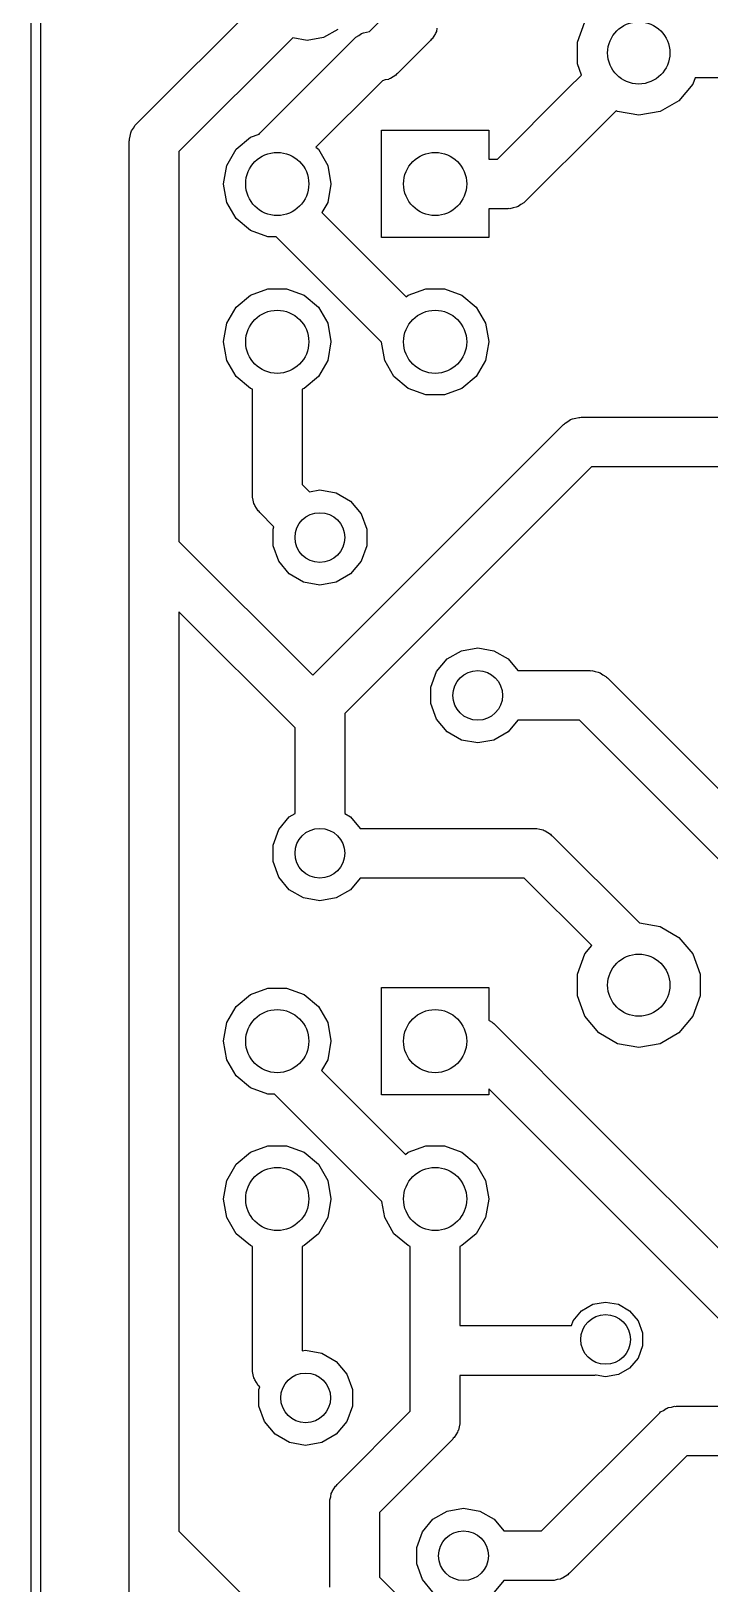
# Model space of a CAD drawing. Extents: x 39.6 to 114.5, y -93.8 to -28.4.
# Drawn here: x 39.63 to 50.55, y -67.87 to -42.88 of the extents above; entities that cross this region are included whole.
import ezdxf

# ---------------------------------------------------------------- set-up
doc = ezdxf.new("R2010")
doc.units = 0
doc.header["$MEASUREMENT"] = 0
doc.layers.add('BLACK', color=7, linetype='CONTINUOUS')

msp = doc.modelspace()

# ---------------------------------------------------------------- linework, layer by layer
at = {"layer": 'Black'}
for p, q in [((39.6252, -93.726), (39.6252, -28.4734)), ((39.7752, -28.523), (39.7752, -93.651)), ((41.3224, -44.3704), (43.3157, -42.377)), ((45.0682, -42.8851), (45.3708, -42.5825)), ((44.5607, -42.8516), (44.3306, -42.9844)), ((44.842, -42.9887), (44.8533, -42.9752)), ((44.8533, -42.9752), (44.8985, -42.9491)), ((44.8985, -42.9491), (44.9414, -42.9191)), ((44.9414, -42.9191), (44.9584, -42.9145)), ((44.9584, -42.9145), (44.9736, -42.9057)), ((44.9736, -42.9057), (45.0251, -42.8966)), ((45.0251, -42.8966), (45.0682, -42.8851)), ((46.1033, -42.9601), (46.0772, -43.0053)), ((46.1333, -42.9172), (46.1033, -42.9601)), ((46.1379, -42.9002), (46.1333, -42.9172)), ((46.1467, -42.885), (46.1379, -42.9002)), ((46.1558, -42.8335), (46.1467, -42.885)), ((48.4149, -43.0566), (48.5341, -42.7291)), ((43.8349, -42.9892), (42.0052, -44.8189)), ((43.3036, -44.5228), (44.8276, -42.9988)), ((44.069, -43.0305), (43.8349, -42.9892)), ((44.3306, -42.9844), (44.069, -43.0305)), ((44.8276, -42.9988), (44.842, -42.9887)), ((46.0536, -43.031), (45.5202, -43.5644)), ((46.0637, -43.0166), (46.0536, -43.031)), ((46.0772, -43.0053), (46.0637, -43.0166)), ((48.4149, -43.405), (48.4149, -43.0566)), ((48.4812, -43.587), (48.4149, -43.405)), ((45.2796, -43.6781), (44.2094, -44.7483)), ((45.3227, -43.6666), (45.2796, -43.6781)), ((45.3742, -43.6575), (45.3227, -43.6666)), ((45.3894, -43.6487), (45.3742, -43.6575)), ((45.4064, -43.6441), (45.3894, -43.6487)), ((45.4493, -43.6141), (45.4064, -43.6441)), ((45.4945, -43.588), (45.4493, -43.6141)), ((45.5058, -43.5745), (45.4945, -43.588)), ((45.5202, -43.5644), (45.5058, -43.5745)), ((48.2693, -43.7989), (48.4812, -43.587)), ((50.3089, -43.6308), (50.2719, -43.7325)), ((57.023, -43.6308), (50.3089, -43.6308)), ((47.1291, -44.939), (48.2693, -43.7989)), ((50.2719, -43.7325), (50.0479, -43.9994)), ((49.0383, -44.1612), (48.8349, -44.3645)), ((49.0598, -44.1736), (49.0383, -44.1612)), ((49.403, -44.2341), (49.0598, -44.1736)), ((49.7462, -44.1736), (49.403, -44.2341)), ((50.0479, -43.9994), (49.7462, -44.1736)), ((41.2427, -44.4842), (41.2727, -44.4413)), ((41.2727, -44.4413), (41.2988, -44.3961)), ((41.2988, -44.3961), (41.3123, -44.3848)), ((41.3123, -44.3848), (41.3224, -44.3704)), ((45.2628, -46.2026), (45.2628, -44.4754)), ((45.2628, -44.4754), (46.99, -44.4754)), ((46.99, -44.4754), (46.99, -44.939)), ((48.8349, -44.3645), (47.5776, -45.6218)), ((41.2052, -44.6532), (41.2083, -44.6359)), ((41.2052, -51.2572), (41.2052, -44.6532)), ((41.2067, -44.6183), (41.2202, -44.5679)), ((41.2083, -44.6359), (41.2067, -44.6183)), ((41.2202, -44.5679), (41.2293, -44.5164)), ((41.2293, -44.5164), (41.2381, -44.5012)), ((41.2381, -44.5012), (41.2427, -44.4842)), ((42.9248, -44.7806), (43.1546, -44.5878)), ((43.1546, -44.5878), (43.2933, -44.5373)), ((43.2933, -44.5373), (43.2935, -44.5372)), ((43.2935, -44.5372), (43.3036, -44.5228)), ((42.0052, -44.8189), (42.0052, -51.0915)), ((42.7749, -45.0403), (42.9248, -44.7806)), ((44.2094, -44.7483), (44.248, -44.7806)), ((44.248, -44.7806), (44.3979, -45.0403)), ((46.99, -44.939), (47.1291, -44.939)), ((42.7228, -45.3357), (42.7749, -45.0403)), ((44.3979, -45.0403), (44.45, -45.3357)), ((42.7228, -45.3423), (42.7228, -45.3357)), ((42.7749, -45.6377), (42.7228, -45.3423)), ((44.45, -45.3423), (44.3979, -45.6377)), ((44.45, -45.3357), (44.45, -45.3423)), ((42.9248, -45.8974), (42.7749, -45.6377)), ((44.3979, -45.6377), (44.3057, -45.7974)), ((47.3801, -45.724), (47.3297, -45.7375)), ((47.4316, -45.7149), (47.3801, -45.724)), ((47.4468, -45.7061), (47.4316, -45.7149)), ((47.4638, -45.7015), (47.4468, -45.7061)), ((47.5067, -45.6715), (47.4638, -45.7015)), ((47.5519, -45.6454), (47.5067, -45.6715)), ((47.5632, -45.6319), (47.5519, -45.6454)), ((47.5776, -45.6218), (47.5632, -45.6319)), ((43.1546, -46.0902), (42.9248, -45.8974)), ((44.3057, -45.7974), (45.6628, -47.1545)), ((47.2948, -45.739), (46.99, -45.739)), ((46.99, -45.739), (46.99, -46.2026)), ((47.3121, -45.7359), (47.2948, -45.739)), ((47.3297, -45.7375), (47.3121, -45.7359)), ((43.4364, -46.1928), (43.1546, -46.0902)), ((43.5697, -46.1928), (43.4364, -46.1928)), ((45.2636, -47.8867), (43.5697, -46.1928)), ((46.99, -46.2026), (45.2628, -46.2026)), ((42.9248, -47.3206), (43.1546, -47.1278)), ((43.1546, -47.1278), (43.4364, -47.0252)), ((43.4364, -47.0252), (43.7364, -47.0252)), ((43.7364, -47.0252), (44.0182, -47.1278)), ((44.0182, -47.1278), (44.248, -47.3206)), ((45.6628, -47.1545), (45.6946, -47.1278)), ((45.6946, -47.1278), (45.9764, -47.0252)), ((45.9764, -47.0252), (46.2764, -47.0252)), ((46.2764, -47.0252), (46.5582, -47.1278)), ((46.5582, -47.1278), (46.788, -47.3206)), ((42.7749, -47.5803), (42.9248, -47.3206)), ((44.248, -47.3206), (44.3979, -47.5803)), ((46.788, -47.3206), (46.9379, -47.5803)), ((42.7228, -47.8757), (42.7749, -47.5803)), ((44.3979, -47.5803), (44.45, -47.8757)), ((46.9379, -47.5803), (46.99, -47.8757)), ((42.7228, -47.8823), (42.7228, -47.8757)), ((42.7749, -48.1777), (42.7228, -47.8823)), ((44.45, -47.8823), (44.3979, -48.1777)), ((44.45, -47.8757), (44.45, -47.8823)), ((45.3149, -48.1777), (45.2636, -47.8867)), ((46.99, -47.8823), (46.9379, -48.1777)), ((46.99, -47.8757), (46.99, -47.8823)), ((42.9248, -48.4374), (42.7749, -48.1777)), ((44.3979, -48.1777), (44.248, -48.4374)), ((45.4648, -48.4374), (45.3149, -48.1777)), ((46.9379, -48.1777), (46.788, -48.4374)), ((43.1546, -48.6302), (42.9248, -48.4374)), ((44.248, -48.4374), (44.0182, -48.6302)), ((45.6946, -48.6302), (45.4648, -48.4374)), ((46.788, -48.4374), (46.5582, -48.6302)), ((43.1864, -48.6418), (43.1546, -48.6302)), ((43.1864, -50.3428), (43.1864, -48.6418)), ((44.0182, -48.6302), (43.9864, -48.6418)), ((43.9864, -48.6418), (43.9864, -50.1771)), ((45.9764, -48.7328), (45.6946, -48.6302)), ((46.5582, -48.6302), (46.2764, -48.7328)), ((46.2764, -48.7328), (45.9764, -48.7328)), ((44.1579, -53.2442), (48.1918, -49.2104)), ((48.1918, -49.2104), (48.2062, -49.2003)), ((48.2062, -49.2003), (48.2175, -49.1868)), ((48.2175, -49.1868), (48.2627, -49.1607)), ((48.2627, -49.1607), (48.3056, -49.1307)), ((48.3056, -49.1307), (48.3226, -49.1261)), ((48.3226, -49.1261), (48.3378, -49.1173)), ((48.3378, -49.1173), (48.3893, -49.1082)), ((48.3893, -49.1082), (48.4397, -49.0947)), ((48.4397, -49.0947), (48.4573, -49.0963)), ((48.4573, -49.0963), (48.4746, -49.0932)), ((48.4746, -49.0932), (51.9769, -49.0932)), ((48.6403, -49.8932), (44.6722, -53.8613)), ((51.9769, -49.8932), (48.6403, -49.8932)), ((43.9864, -50.1771), (44.1028, -50.2936)), ((43.1895, -50.3601), (43.1864, -50.3428)), ((43.1879, -50.3777), (43.1895, -50.3601)), ((43.2014, -50.4281), (43.1879, -50.3777)), ((43.2105, -50.4796), (43.2014, -50.4281)), ((44.1028, -50.2936), (44.2722, -50.2637)), ((44.2722, -50.2637), (44.5338, -50.3098)), ((44.5338, -50.3098), (44.7639, -50.4426)), ((44.7639, -50.4426), (44.9346, -50.6461)), ((43.2193, -50.4948), (43.2105, -50.4796)), ((43.2239, -50.5118), (43.2193, -50.4948)), ((43.2539, -50.5547), (43.2239, -50.5118)), ((43.28, -50.5999), (43.2539, -50.5547)), ((43.2935, -50.6112), (43.28, -50.5999)), ((43.3036, -50.6256), (43.2935, -50.6112)), ((43.5335, -50.8556), (43.3036, -50.6256)), ((44.9346, -50.6461), (45.0255, -50.8958)), ((43.5189, -50.8958), (43.5335, -50.8556)), ((43.5189, -51.1614), (43.5189, -50.8958)), ((45.0255, -50.8958), (45.0255, -51.1614)), ((42.0052, -51.0915), (44.1579, -53.2442)), ((43.6098, -51.4111), (43.5189, -51.1614)), ((45.0255, -51.1614), (44.9346, -51.4111)), ((41.2052, -67.183), (41.2052, -51.2572)), ((43.7805, -51.6146), (43.6098, -51.4111)), ((44.9346, -51.4111), (44.7639, -51.6146)), ((44.0106, -51.7474), (43.7805, -51.6146)), ((44.7639, -51.6146), (44.5338, -51.7474)), ((44.2722, -51.7935), (44.0106, -51.7474)), ((44.5338, -51.7474), (44.2722, -51.7935)), ((43.8722, -54.0899), (42.0052, -52.2229)), ((42.0052, -52.2229), (42.0052, -67.0173)), ((46.3205, -52.9826), (46.5506, -52.8498)), ((46.5506, -52.8498), (46.8122, -52.8037)), ((46.8122, -52.8037), (47.0738, -52.8498)), ((47.0738, -52.8498), (47.3039, -52.9826)), ((46.0589, -53.4358), (46.1498, -53.1861)), ((46.1498, -53.1861), (46.3205, -52.9826)), ((47.3039, -52.9826), (47.4599, -53.1686)), ((47.4599, -53.1686), (48.6156, -53.1686)), ((48.6156, -53.1686), (48.6329, -53.1717)), ((48.6329, -53.1717), (48.6505, -53.1701)), ((48.6505, -53.1701), (48.7009, -53.1836)), ((48.7009, -53.1836), (48.7524, -53.1927)), ((48.7524, -53.1927), (48.7676, -53.2015)), ((48.7676, -53.2015), (48.7846, -53.2061)), ((48.7846, -53.2061), (48.8275, -53.2361)), ((46.0589, -53.7014), (46.0589, -53.4358)), ((48.8275, -53.2361), (48.8727, -53.2622)), ((48.8727, -53.2622), (48.884, -53.2757)), ((48.884, -53.2757), (48.8984, -53.2858)), ((48.8984, -53.2858), (51.8702, -56.2576)), ((46.1498, -53.9511), (46.0589, -53.7014)), ((44.6722, -53.8613), (44.6722, -53.9242)), ((44.6722, -53.9242), (44.6722, -55.4697)), ((46.3205, -54.1546), (46.1498, -53.9511)), ((47.4599, -53.9686), (47.3039, -54.1546)), ((48.4499, -53.9686), (47.4599, -53.9686)), ((51.1874, -56.7061), (48.4499, -53.9686)), ((43.8722, -55.4697), (43.8722, -54.0899)), ((46.5506, -54.2874), (46.3205, -54.1546)), ((47.3039, -54.1546), (47.0738, -54.2874)), ((46.8122, -54.3335), (46.5506, -54.2874)), ((47.0738, -54.2874), (46.8122, -54.3335)), ((43.7805, -55.5226), (43.8722, -55.4697)), ((44.6722, -55.4697), (44.7639, -55.5226)), ((43.6098, -55.7261), (43.7805, -55.5226)), ((44.7639, -55.5226), (44.9199, -55.7086)), ((44.9199, -55.7086), (47.7266, -55.7086)), ((47.7266, -55.7086), (47.7439, -55.7117)), ((47.7439, -55.7117), (47.7615, -55.7101)), ((47.7615, -55.7101), (47.8119, -55.7236)), ((43.5189, -55.9758), (43.6098, -55.7261)), ((47.8119, -55.7236), (47.8634, -55.7327)), ((47.8634, -55.7327), (47.8786, -55.7415)), ((47.8786, -55.7415), (47.8956, -55.7461)), ((47.8956, -55.7461), (47.9385, -55.7761)), ((47.9385, -55.7761), (47.9837, -55.8022)), ((47.9837, -55.8022), (47.995, -55.8157)), ((47.995, -55.8157), (48.0094, -55.8258)), ((48.0094, -55.8258), (49.4129, -57.2292)), ((43.5189, -56.2414), (43.5189, -55.9758)), ((43.6098, -56.4911), (43.5189, -56.2414)), ((43.7805, -56.6946), (43.6098, -56.4911)), ((44.0106, -56.8274), (43.7805, -56.6946)), ((44.7639, -56.6946), (44.5338, -56.8274)), ((44.9199, -56.5086), (44.7639, -56.6946)), ((47.5609, -56.5086), (44.9199, -56.5086)), ((48.647, -57.5946), (47.5609, -56.5086)), ((44.2722, -56.8735), (44.0106, -56.8274)), ((44.5338, -56.8274), (44.2722, -56.8735)), ((49.4129, -57.2292), (49.7462, -57.288)), ((49.7462, -57.288), (50.0479, -57.4622)), ((50.0479, -57.4622), (50.2719, -57.7291)), ((48.5341, -57.7291), (48.647, -57.5946)), ((48.4149, -58.0566), (48.5341, -57.7291)), ((50.2719, -57.7291), (50.3911, -58.0566)), ((48.4149, -58.405), (48.4149, -58.0566)), ((50.3911, -58.0566), (50.3911, -58.405)), ((42.9248, -58.5728), (43.1546, -58.38)), ((43.1546, -58.38), (43.4364, -58.2774)), ((43.4364, -58.2774), (43.7364, -58.2774)), ((43.7364, -58.2774), (44.0182, -58.38)), ((44.0182, -58.38), (44.248, -58.5728)), ((45.2628, -59.9948), (45.2628, -58.2676)), ((45.2628, -58.2676), (46.99, -58.2676)), ((46.99, -58.2676), (46.99, -58.7926)), ((48.5341, -58.7325), (48.4149, -58.405)), ((50.3911, -58.405), (50.2719, -58.7325)), ((42.7749, -58.8325), (42.9248, -58.5728)), ((44.248, -58.5728), (44.3979, -58.8325)), ((42.7228, -59.1279), (42.7749, -58.8325)), ((44.3979, -58.8325), (44.45, -59.1279)), ((46.99, -58.7926), (46.9987, -58.7987)), ((46.9987, -58.7987), (47.0439, -58.8248)), ((47.0439, -58.8248), (47.0552, -58.8383)), ((47.0552, -58.8383), (47.0696, -58.8484)), ((47.0696, -58.8484), (48.6444, -60.4232)), ((48.7581, -58.9994), (48.5341, -58.7325)), ((50.2719, -58.7325), (50.0479, -58.9994)), ((42.7228, -59.1345), (42.7228, -59.1279)), ((42.7749, -59.4299), (42.7228, -59.1345)), ((44.45, -59.1345), (44.3979, -59.4299)), ((44.45, -59.1279), (44.45, -59.1345)), ((49.0598, -59.1736), (48.7581, -58.9994)), ((49.403, -59.2341), (49.0598, -59.1736)), ((49.7462, -59.1736), (49.403, -59.2341)), ((50.0479, -58.9994), (49.7462, -59.1736)), ((42.9248, -59.6896), (42.7749, -59.4299)), ((44.3979, -59.4299), (44.2964, -59.6057)), ((43.1546, -59.8824), (42.9248, -59.6896)), ((44.2964, -59.6057), (45.649, -60.9583)), ((43.4364, -59.985), (43.1546, -59.8824)), ((48.0788, -60.9888), (46.99, -59.9001)), ((46.99, -59.9001), (46.99, -59.9948)), ((43.5443, -59.985), (43.4364, -59.985)), ((45.269, -61.7097), (43.5443, -59.985)), ((46.99, -59.9948), (45.2628, -59.9948)), ((48.6444, -60.4232), (48.6444, -60.4232)), ((48.6444, -60.4232), (51.3467, -63.1254)), ((42.9248, -61.1128), (43.1546, -60.92)), ((43.1546, -60.92), (43.4364, -60.8174)), ((43.4364, -60.8174), (43.7364, -60.8174)), ((43.7364, -60.8174), (44.0182, -60.92)), ((44.0182, -60.92), (44.248, -61.1128)), ((45.649, -60.9583), (45.6946, -60.92)), ((45.6946, -60.92), (45.9764, -60.8174)), ((45.9764, -60.8174), (46.2764, -60.8174)), ((46.2764, -60.8174), (46.5582, -60.92)), ((46.5582, -60.92), (46.788, -61.1128)), ((42.7749, -61.3725), (42.9248, -61.1128)), ((44.248, -61.1128), (44.3979, -61.3725)), ((46.788, -61.1128), (46.9379, -61.3725)), ((50.8982, -63.8082), (48.0788, -60.9888)), ((48.0788, -60.9888), (48.0788, -60.9888)), ((42.7228, -61.6679), (42.7749, -61.3725)), ((44.3979, -61.3725), (44.45, -61.6679)), ((46.9379, -61.3725), (46.99, -61.6679)), ((42.7228, -61.6745), (42.7228, -61.6679)), ((42.7749, -61.9699), (42.7228, -61.6745)), ((44.45, -61.6745), (44.3979, -61.9699)), ((44.45, -61.6679), (44.45, -61.6745)), ((45.3149, -61.9699), (45.269, -61.7097)), ((46.99, -61.6745), (46.9379, -61.9699)), ((46.99, -61.6679), (46.99, -61.6745)), ((42.9248, -62.2296), (42.7749, -61.9699)), ((44.3979, -61.9699), (44.248, -62.2296)), ((45.4648, -62.2296), (45.3149, -61.9699)), ((46.9379, -61.9699), (46.788, -62.2296)), ((43.1546, -62.4224), (42.9248, -62.2296)), ((43.1864, -62.434), (43.1546, -62.4224)), ((43.1864, -64.4144), (43.1864, -62.434)), ((44.0182, -62.4224), (43.9864, -62.434)), ((43.9864, -62.434), (43.9864, -64.1168)), ((44.248, -62.2296), (44.0182, -62.4224)), ((45.6946, -62.4224), (45.4648, -62.2296)), ((45.7264, -62.434), (45.6946, -62.4224)), ((45.7264, -64.1096), (45.7264, -62.434)), ((46.5582, -62.4224), (46.5264, -62.434)), ((46.5264, -62.434), (46.5264, -63.7096)), ((46.788, -62.2296), (46.5582, -62.4224)), ((48.4825, -63.4704), (48.6636, -63.3658)), ((48.6636, -63.3658), (48.8696, -63.3295)), ((48.8696, -63.3295), (49.0756, -63.3658)), ((49.0756, -63.3658), (49.2567, -63.4704)), ((46.5264, -63.7096), (48.3193, -63.7096)), ((48.3193, -63.7096), (48.348, -63.6307)), ((48.348, -63.6307), (48.4825, -63.4704)), ((49.2567, -63.4704), (49.3912, -63.6307)), ((49.3912, -63.6307), (49.4627, -63.8272)), ((49.4627, -63.8272), (49.4627, -64.0364)), ((43.9864, -64.1168), (44.0436, -64.1067)), ((44.0436, -64.1067), (44.3052, -64.1528)), ((44.3052, -64.1528), (44.5353, -64.2856)), ((45.7264, -65.0869), (45.7264, -64.1096)), ((49.4627, -64.0364), (49.3912, -64.2329)), ((43.1895, -64.4317), (43.1864, -64.4144)), ((43.1879, -64.4493), (43.1895, -64.4317)), ((43.2014, -64.4997), (43.1879, -64.4493)), ((44.5353, -64.2856), (44.706, -64.4891)), ((49.2567, -64.3932), (49.0756, -64.4978)), ((49.3912, -64.2329), (49.2567, -64.3932)), ((43.2105, -64.5512), (43.2014, -64.4997)), ((43.2193, -64.5664), (43.2105, -64.5512)), ((43.2239, -64.5834), (43.2193, -64.5664)), ((43.2539, -64.6263), (43.2239, -64.5834)), ((43.28, -64.6715), (43.2539, -64.6263)), ((43.2935, -64.6828), (43.28, -64.6715)), ((43.2903, -64.7388), (43.3049, -64.6986)), ((43.3036, -64.6972), (43.2935, -64.6828)), ((43.3049, -64.6986), (43.3036, -64.6972)), ((44.706, -64.4891), (44.7969, -64.7388)), ((48.6918, -64.5096), (46.5264, -64.5096)), ((46.5264, -64.5096), (46.5264, -65.2526)), ((48.7091, -64.5065), (48.6918, -64.5096)), ((48.7175, -64.5073), (48.7091, -64.5065)), ((48.8696, -64.5341), (48.7175, -64.5073)), ((49.0756, -64.4978), (48.8696, -64.5341)), ((43.2903, -65.0044), (43.2903, -64.7388)), ((44.7969, -64.7388), (44.7969, -65.0044)), ((43.3812, -65.2541), (43.2903, -65.0044)), ((44.5482, -66.2652), (45.7264, -65.0869)), ((44.7969, -65.0044), (44.706, -65.2541)), ((47.8403, -67.0116), (49.7298, -65.1222)), ((49.7298, -65.1222), (49.7442, -65.1121)), ((49.7442, -65.1121), (49.7555, -65.0986)), ((49.7555, -65.0986), (49.8007, -65.0725)), ((49.8007, -65.0725), (49.8436, -65.0425)), ((49.8436, -65.0425), (49.8606, -65.0379)), ((49.8606, -65.0379), (49.8758, -65.0291)), ((49.8758, -65.0291), (49.9273, -65.02)), ((49.9273, -65.02), (49.9777, -65.0065)), ((49.9777, -65.0065), (49.9953, -65.0081)), ((49.9953, -65.0081), (50.0126, -65.005)), ((50.0126, -65.005), (58.1939, -65.005)), ((43.5519, -65.4576), (43.3812, -65.2541)), ((43.782, -65.5904), (43.5519, -65.4576)), ((44.5353, -65.4576), (44.3052, -65.5904)), ((44.706, -65.2541), (44.5353, -65.4576)), ((46.4889, -65.4216), (46.4589, -65.4645)), ((46.4935, -65.4046), (46.4889, -65.4216)), ((46.5023, -65.3894), (46.4935, -65.4046)), ((46.5114, -65.3379), (46.5023, -65.3894)), ((46.5249, -65.2875), (46.5114, -65.3379)), ((46.5264, -65.2526), (46.5233, -65.2699)), ((46.5233, -65.2699), (46.5249, -65.2875)), ((44.0436, -65.6365), (43.782, -65.5904)), ((44.3052, -65.5904), (44.0436, -65.6365)), ((46.4092, -65.5354), (45.231, -66.7137)), ((46.4193, -65.521), (46.4092, -65.5354)), ((46.4328, -65.5097), (46.4193, -65.521)), ((46.4589, -65.4645), (46.4328, -65.5097)), ((50.1783, -65.805), (48.2888, -67.6944)), ((58.6092, -65.805), (50.1783, -65.805)), ((44.4325, -66.5131), (44.446, -66.4627)), ((44.446, -66.4627), (44.4551, -66.4112)), ((44.4551, -66.4112), (44.4639, -66.396)), ((44.4639, -66.396), (44.4685, -66.379)), ((44.4685, -66.379), (44.4985, -66.3361)), ((44.4985, -66.3361), (44.5246, -66.2909)), ((44.5246, -66.2909), (44.5381, -66.2796)), ((44.5381, -66.2796), (44.5482, -66.2652)), ((44.431, -66.548), (44.4341, -66.5307)), ((44.431, -67.9196), (44.431, -66.548)), ((44.4341, -66.5307), (44.4325, -66.5131)), ((46.0919, -66.8256), (46.322, -66.6928)), ((46.322, -66.6928), (46.5836, -66.6467)), ((46.5836, -66.6467), (46.8452, -66.6928)), ((46.8452, -66.6928), (47.0753, -66.8256)), ((45.231, -66.7137), (45.231, -67.7539)), ((45.9212, -67.0291), (46.0919, -66.8256)), ((47.0753, -66.8256), (47.2313, -67.0116)), ((41.2052, -81.0768), (41.2052, -67.183)), ((42.0052, -67.0173), (44.2026, -69.2147)), ((45.8303, -67.2788), (45.9212, -67.0291)), ((47.2313, -67.0116), (47.8403, -67.0116)), ((45.8303, -67.5444), (45.8303, -67.2788)), ((45.9212, -67.7941), (45.8303, -67.5444)), ((48.2744, -67.7045), (48.2631, -67.718)), ((48.2888, -67.6944), (48.2744, -67.7045)), ((45.231, -67.7539), (45.8504, -68.3734)), ((46.0919, -67.9976), (45.9212, -67.7941)), ((47.2313, -67.8116), (47.0753, -67.9976)), ((48.006, -67.8116), (47.2313, -67.8116)), ((48.0233, -67.8085), (48.006, -67.8116)), ((48.0409, -67.8101), (48.0233, -67.8085)), ((48.0913, -67.7966), (48.0409, -67.8101)), ((48.1428, -67.7875), (48.0913, -67.7966)), ((48.158, -67.7787), (48.1428, -67.7875)), ((48.175, -67.7741), (48.158, -67.7787)), ((48.2179, -67.7441), (48.175, -67.7741)), ((48.2631, -67.718), (48.2179, -67.7441))]:
    msp.add_line(p, q, dxfattribs=at)
for centre, radius in [((49.403, -43.2308), 0.5004), ((49.403, -43.2308), 0.5004), ((43.5864, -45.339), 0.508), ((43.5864, -45.339), 0.508), ((46.1264, -45.339), 0.508), ((46.1264, -45.339), 0.508), ((43.5864, -47.879), 0.508), ((43.5864, -47.879), 0.508), ((46.1264, -47.879), 0.508), ((46.1264, -47.879), 0.508), ((44.2722, -51.0286), 0.4), ((44.2722, -51.0286), 0.4), ((46.8122, -53.5686), 0.4), ((46.8122, -53.5686), 0.4), ((44.2722, -56.1086), 0.4), ((44.2722, -56.1086), 0.4), ((49.403, -58.2308), 0.5004), ((49.403, -58.2308), 0.5004), ((43.5864, -59.1312), 0.508), ((43.5864, -59.1312), 0.508), ((46.1264, -59.1312), 0.508), ((46.1264, -59.1312), 0.508), ((43.5864, -61.6712), 0.508), ((43.5864, -61.6712), 0.508), ((46.1264, -61.6712), 0.508), ((46.1264, -61.6712), 0.508), ((48.8696, -63.9318), 0.4), ((44.0436, -64.8716), 0.4), ((44.0436, -64.8716), 0.4), ((46.5836, -67.4116), 0.4), ((46.5836, -67.4116), 0.4)]:
    msp.add_circle(centre, radius, dxfattribs=at)

doc.saveas('drawing.dxf')
